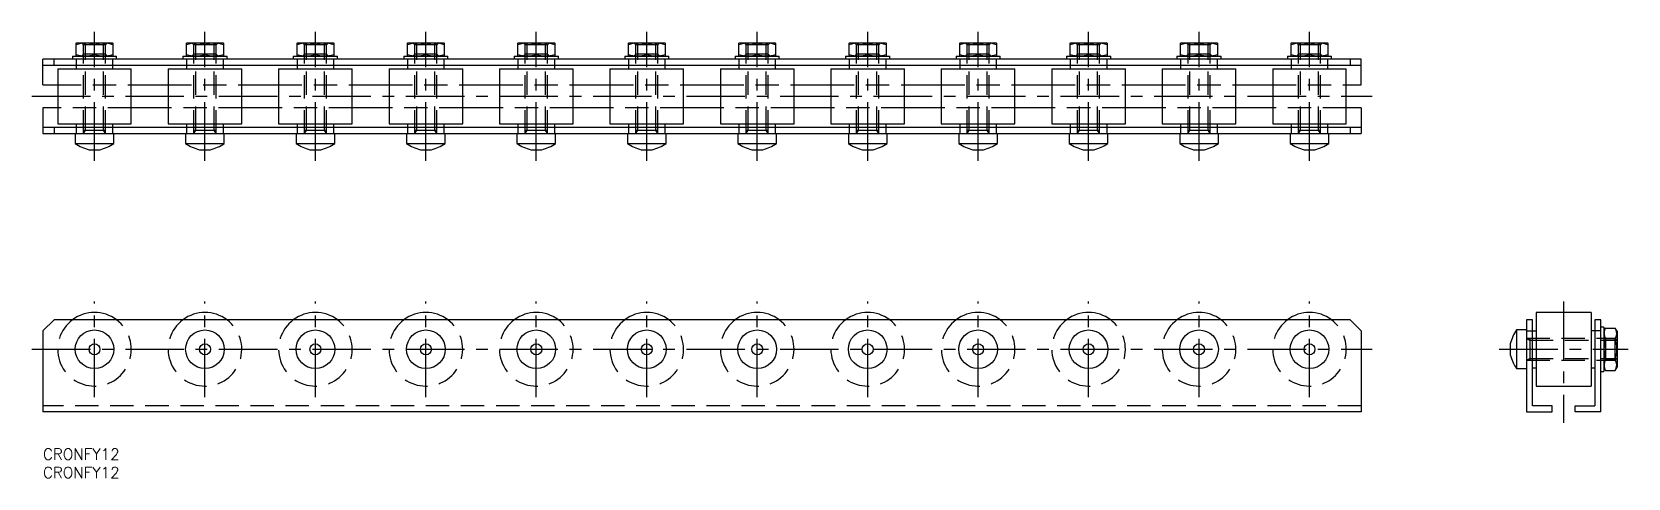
# Model space of a CAD drawing. Extents: x -3 to 431, y -8 to 113.
import ezdxf

# ---------------------------------------------------------------- set-up
doc = ezdxf.new("R2010")
doc.units = 0
doc.header["$LTSCALE"] = 0.5
doc.linetypes.add('CENTER', pattern=[50.8, 31.75, -6.35, 6.35, -6.35])
doc.linetypes.add('DASHED', pattern=[19.05, 12.7, -6.35])
for name, color, linetype in [('MSM_CENTER', 1, 'CENTER'), ('MSM_CONTINUOUS', 7, 'CONTINUOUS'), ('MSM_DASHED', 4, 'DASHED'), ('MSM_PART_NUMBER', 7, 'CONTINUOUS')]:
    doc.layers.add(name, color=color, linetype=linetype)
doc.styles.get("Standard").update_dxf_attribs({"font": 'txt.shx', "height": 3, "bigfont": 'bigfont.shx'})

# ---------------------------------------------------------------- blocks, each defined once
blk = doc.blocks.new('*U28')
at = {"layer": 'MSM_PART_NUMBER'}
blk.add_text('CRONFY12', height=3, dxfattribs=at).set_placement((0, -3))
blk = doc.blocks.new('*U29')
at = {"layer": 'MSM_PART_NUMBER'}
blk.add_text('CRONFY12', height=3, dxfattribs=at).set_placement((0, -8))

msp = doc.modelspace()

# ---------------------------------------------------------------- linework, layer by layer
at = {"layer": 'MSM_CENTER'}
for p, q in [((14, 78.24), (14, 113.24)), ((44, 78.24), (44, 113.24)), ((74, 78.24), (74, 113.24)), ((104, 78.24), (104, 113.24)), ((134, 78.24), (134, 113.24)), ((164, 78.24), (164, 113.24)), ((194, 78.24), (194, 113.24)), ((224, 78.24), (224, 113.24)), ((254, 78.24), (254, 113.24)), ((284, 78.24), (284, 113.24)), ((314, 78.24), (314, 113.24)), ((344, 78.24), (344, 113.24)), ((-3, 95.74), (361, 95.74)), ((14, 14), (14, 40)), ((44, 14), (44, 40)), ((74, 14), (74, 40)), ((104, 14), (104, 40)), ((134, 14), (134, 40)), ((164, 14), (164, 40)), ((194, 14), (194, 40)), ((224, 14), (224, 40)), ((254, 14), (254, 40)), ((284, 14), (284, 40)), ((314, 14), (314, 40)), ((344, 14), (344, 40)), ((413.03, 40), (413.03, 7)), ((-3, 27), (361, 27)), ((395.53, 27), (430.53, 27))]:
    msp.add_line(p, q, dxfattribs=at)
at = {"layer": 'MSM_CONTINUOUS'}
for p, q in [((9.1, 110.24), (9, 110.18)), ((9, 106.7), (9, 110.18)), ((9.1, 110.24), (18.9, 110.24)), ((14, 107.14), (14, 109.73)), ((19, 110.18), (18.9, 110.24)), ((19, 110.18), (19, 106.7)), ((39.1, 110.24), (39, 110.18)), ((39, 106.7), (39, 110.18)), ((39.1, 110.24), (48.9, 110.24)), ((44, 107.14), (44, 109.73)), ((49, 110.18), (48.9, 110.24)), ((49, 110.18), (49, 106.7)), ((69.1, 110.24), (69, 110.18)), ((69, 106.7), (69, 110.18)), ((69.1, 110.24), (78.9, 110.24)), ((74, 107.14), (74, 109.73)), ((79, 110.18), (78.9, 110.24)), ((79, 110.18), (79, 106.7)), ((99.1, 110.24), (99, 110.18)), ((99, 106.7), (99, 110.18)), ((99.1, 110.24), (108.9, 110.24)), ((104, 107.14), (104, 109.73)), ((109, 110.18), (108.9, 110.24)), ((109, 110.18), (109, 106.7)), ((129.1, 110.24), (129, 110.18)), ((129, 106.7), (129, 110.18)), ((129.1, 110.24), (138.9, 110.24)), ((134, 107.14), (134, 109.73)), ((139, 110.18), (138.9, 110.24)), ((139, 110.18), (139, 106.7)), ((159.1, 110.24), (159, 110.18)), ((159, 106.7), (159, 110.18)), ((159.1, 110.24), (168.9, 110.24)), ((164, 107.14), (164, 109.73)), ((169, 110.18), (168.9, 110.24)), ((169, 110.18), (169, 106.7)), ((189.1, 110.24), (189, 110.18)), ((189, 106.7), (189, 110.18)), ((189.1, 110.24), (198.9, 110.24)), ((194, 107.14), (194, 109.73)), ((199, 110.18), (198.9, 110.24)), ((199, 110.18), (199, 106.7)), ((219.1, 110.24), (219, 110.18)), ((219, 106.7), (219, 110.18)), ((219.1, 110.24), (228.9, 110.24)), ((224, 107.14), (224, 109.73)), ((229, 110.18), (228.9, 110.24)), ((229, 110.18), (229, 106.7)), ((249.1, 110.24), (249, 110.18)), ((249, 106.7), (249, 110.18)), ((249.1, 110.24), (258.9, 110.24)), ((254, 107.14), (254, 109.73)), ((259, 110.18), (258.9, 110.24)), ((259, 110.18), (259, 106.7)), ((279.1, 110.24), (279, 110.18)), ((279, 106.7), (279, 110.18)), ((279.1, 110.24), (288.9, 110.24)), ((284, 107.14), (284, 109.73)), ((289, 110.18), (288.9, 110.24)), ((289, 110.18), (289, 106.7)), ((309.1, 110.24), (309, 110.18)), ((309, 106.7), (309, 110.18)), ((309.1, 110.24), (318.9, 110.24)), ((314, 107.14), (314, 109.73)), ((319, 110.18), (318.9, 110.24)), ((319, 110.18), (319, 106.7)), ((339.1, 110.24), (339, 110.18)), ((339, 106.7), (339, 110.18)), ((339.1, 110.24), (348.9, 110.24)), ((344, 107.14), (344, 109.73)), ((349, 110.18), (348.9, 110.24)), ((349, 110.18), (349, 106.7)), ((0, 98.84), (0, 105.84)), ((358, 105.84), (0, 105.84)), ((0, 104.24), (358, 104.24)), ((3, 104.24), (3, 105.84)), ((8, 106.64), (8, 105.84)), ((8, 106.64), (20, 106.64)), ((9, 106.7), (9.1, 106.64)), ((9, 104.24), (9, 103.24)), ((18.9, 106.64), (19, 106.7)), ((19, 103.24), (19, 104.24)), ((20, 105.84), (20, 106.64)), ((38, 106.64), (38, 105.84)), ((38, 106.64), (50, 106.64)), ((39, 106.7), (39.1, 106.64)), ((39, 104.24), (39, 103.24)), ((48.9, 106.64), (49, 106.7)), ((49, 103.24), (49, 104.24)), ((50, 105.84), (50, 106.64)), ((68, 106.64), (68, 105.84)), ((68, 106.64), (80, 106.64)), ((69, 106.7), (69.1, 106.64)), ((69, 104.24), (69, 103.24)), ((78.9, 106.64), (79, 106.7)), ((79, 103.24), (79, 104.24)), ((80, 105.84), (80, 106.64)), ((98, 106.64), (98, 105.84)), ((98, 106.64), (110, 106.64)), ((99, 106.7), (99.1, 106.64)), ((99, 104.24), (99, 103.24)), ((108.9, 106.64), (109, 106.7)), ((109, 103.24), (109, 104.24)), ((110, 105.84), (110, 106.64)), ((128, 106.64), (128, 105.84)), ((128, 106.64), (140, 106.64)), ((129, 106.7), (129.1, 106.64)), ((129, 104.24), (129, 103.24)), ((138.9, 106.64), (139, 106.7)), ((139, 103.24), (139, 104.24)), ((140, 105.84), (140, 106.64)), ((158, 106.64), (158, 105.84)), ((158, 106.64), (170, 106.64)), ((159, 106.7), (159.1, 106.64)), ((159, 104.24), (159, 103.24)), ((168.9, 106.64), (169, 106.7)), ((169, 103.24), (169, 104.24)), ((170, 105.84), (170, 106.64)), ((188, 106.64), (188, 105.84)), ((188, 106.64), (200, 106.64)), ((189, 106.7), (189.1, 106.64)), ((189, 104.24), (189, 103.24)), ((198.9, 106.64), (199, 106.7)), ((199, 103.24), (199, 104.24)), ((200, 105.84), (200, 106.64)), ((218, 106.64), (218, 105.84)), ((218, 106.64), (230, 106.64)), ((219, 106.7), (219.1, 106.64)), ((219, 104.24), (219, 103.24)), ((228.9, 106.64), (229, 106.7)), ((229, 103.24), (229, 104.24)), ((230, 105.84), (230, 106.64)), ((248, 106.64), (248, 105.84)), ((248, 106.64), (260, 106.64)), ((249, 106.7), (249.1, 106.64)), ((249, 104.24), (249, 103.24)), ((258.9, 106.64), (259, 106.7)), ((259, 103.24), (259, 104.24)), ((260, 105.84), (260, 106.64)), ((278, 106.64), (278, 105.84)), ((278, 106.64), (290, 106.64)), ((279, 106.7), (279.1, 106.64)), ((279, 104.24), (279, 103.24)), ((288.9, 106.64), (289, 106.7)), ((289, 103.24), (289, 104.24)), ((290, 105.84), (290, 106.64)), ((308, 106.64), (308, 105.84)), ((308, 106.64), (320, 106.64)), ((309, 106.7), (309.1, 106.64)), ((309, 104.24), (309, 103.24)), ((318.9, 106.64), (319, 106.7)), ((319, 103.24), (319, 104.24)), ((320, 105.84), (320, 106.64)), ((338, 106.64), (338, 105.84)), ((338, 106.64), (350, 106.64)), ((339, 106.7), (339.1, 106.64)), ((339, 104.24), (339, 103.24)), ((348.9, 106.64), (349, 106.7)), ((349, 103.24), (349, 104.24)), ((350, 105.84), (350, 106.64)), ((355, 105.84), (355, 104.24)), ((358, 98.84), (358, 105.84)), ((4, 103.24), (4, 88.24)), ((4, 103.24), (24, 103.24)), ((24, 88.24), (24, 103.24)), ((34, 103.24), (34, 88.24)), ((34, 103.24), (54, 103.24)), ((54, 88.24), (54, 103.24)), ((64, 103.24), (64, 88.24)), ((64, 103.24), (84, 103.24)), ((84, 88.24), (84, 103.24)), ((94, 103.24), (94, 88.24)), ((94, 103.24), (114, 103.24)), ((114, 88.24), (114, 103.24)), ((124, 103.24), (124, 88.24)), ((124, 103.24), (144, 103.24)), ((144, 88.24), (144, 103.24)), ((154, 103.24), (154, 88.24)), ((154, 103.24), (174, 103.24)), ((174, 88.24), (174, 103.24)), ((184, 103.24), (184, 88.24)), ((184, 103.24), (204, 103.24)), ((204, 88.24), (204, 103.24)), ((214, 103.24), (214, 88.24)), ((214, 103.24), (234, 103.24)), ((234, 88.24), (234, 103.24)), ((244, 103.24), (244, 88.24)), ((244, 103.24), (264, 103.24)), ((264, 88.24), (264, 103.24)), ((274, 103.24), (274, 88.24)), ((274, 103.24), (294, 103.24)), ((294, 88.24), (294, 103.24)), ((304, 103.24), (304, 88.24)), ((304, 103.24), (324, 103.24)), ((324, 88.24), (324, 103.24)), ((334, 103.24), (334, 88.24)), ((334, 103.24), (354, 103.24)), ((354, 88.24), (354, 103.24)), ((0, 98.84), (4, 98.84)), ((24, 98.84), (34, 98.84)), ((54, 98.84), (64, 98.84)), ((84, 98.84), (94, 98.84)), ((114, 98.84), (124, 98.84)), ((144, 98.84), (154, 98.84)), ((174, 98.84), (184, 98.84)), ((204, 98.84), (214, 98.84)), ((234, 98.84), (244, 98.84)), ((264, 98.84), (274, 98.84)), ((294, 98.84), (304, 98.84)), ((324, 98.84), (334, 98.84)), ((354, 98.84), (358, 98.84)), ((0, 92.64), (0, 85.64)), ((4, 92.64), (0, 92.64)), ((34, 92.64), (24, 92.64)), ((64, 92.64), (54, 92.64)), ((94, 92.64), (84, 92.64)), ((124, 92.64), (114, 92.64)), ((154, 92.64), (144, 92.64)), ((184, 92.64), (174, 92.64)), ((214, 92.64), (204, 92.64)), ((244, 92.64), (234, 92.64)), ((274, 92.64), (264, 92.64)), ((304, 92.64), (294, 92.64)), ((334, 92.64), (324, 92.64)), ((358, 92.64), (354, 92.64)), ((358, 92.64), (358, 85.64)), ((358, 87.24), (0, 87.24)), ((3, 87.24), (3, 85.64)), ((4, 88.24), (24, 88.24)), ((9, 88.24), (9, 87.24)), ((19, 87.24), (19, 88.24)), ((34, 88.24), (54, 88.24)), ((39, 88.24), (39, 87.24)), ((49, 87.24), (49, 88.24)), ((64, 88.24), (84, 88.24)), ((69, 88.24), (69, 87.24)), ((79, 87.24), (79, 88.24)), ((94, 88.24), (114, 88.24)), ((99, 88.24), (99, 87.24)), ((109, 87.24), (109, 88.24)), ((124, 88.24), (144, 88.24)), ((129, 88.24), (129, 87.24)), ((139, 87.24), (139, 88.24)), ((154, 88.24), (174, 88.24)), ((159, 88.24), (159, 87.24)), ((169, 87.24), (169, 88.24)), ((184, 88.24), (204, 88.24)), ((189, 88.24), (189, 87.24)), ((199, 87.24), (199, 88.24)), ((214, 88.24), (234, 88.24)), ((219, 88.24), (219, 87.24)), ((229, 87.24), (229, 88.24)), ((244, 88.24), (264, 88.24)), ((249, 88.24), (249, 87.24)), ((259, 87.24), (259, 88.24)), ((274, 88.24), (294, 88.24)), ((279, 88.24), (279, 87.24)), ((289, 87.24), (289, 88.24)), ((304, 88.24), (324, 88.24)), ((309, 88.24), (309, 87.24)), ((319, 87.24), (319, 88.24)), ((334, 88.24), (354, 88.24)), ((339, 88.24), (339, 87.24)), ((349, 87.24), (349, 88.24)), ((355, 87.24), (355, 85.64)), ((0, 85.64), (358, 85.64)), ((8.75, 85.64), (8.75, 82.93)), ((8.75, 82.93), (19.25, 82.93)), ((19.25, 82.93), (19.25, 85.64)), ((38.75, 85.64), (38.75, 82.93)), ((38.75, 82.93), (49.25, 82.93)), ((49.25, 82.93), (49.25, 85.64)), ((68.75, 85.64), (68.75, 82.93)), ((68.75, 82.93), (79.25, 82.93)), ((79.25, 82.93), (79.25, 85.64)), ((98.75, 85.64), (98.75, 82.93)), ((98.75, 82.93), (109.25, 82.93)), ((109.25, 82.93), (109.25, 85.64)), ((128.75, 85.64), (128.75, 82.93)), ((128.75, 82.93), (139.25, 82.93)), ((139.25, 82.93), (139.25, 85.64)), ((158.75, 85.64), (158.75, 82.93)), ((158.75, 82.93), (169.25, 82.93)), ((169.25, 82.93), (169.25, 85.64)), ((188.75, 85.64), (188.75, 82.93)), ((188.75, 82.93), (199.25, 82.93)), ((199.25, 82.93), (199.25, 85.64)), ((218.75, 85.64), (218.75, 82.93)), ((218.75, 82.93), (229.25, 82.93)), ((229.25, 82.93), (229.25, 85.64)), ((248.75, 85.64), (248.75, 82.93)), ((248.75, 82.93), (259.25, 82.93)), ((259.25, 82.93), (259.25, 85.64)), ((278.75, 85.64), (278.75, 82.93)), ((278.75, 82.93), (289.25, 82.93)), ((289.25, 82.93), (289.25, 85.64)), ((308.75, 85.64), (308.75, 82.93)), ((308.75, 82.93), (319.25, 82.93)), ((319.25, 82.93), (319.25, 85.64)), ((338.75, 85.64), (338.75, 82.93)), ((338.75, 82.93), (349.25, 82.93)), ((349.25, 82.93), (349.25, 85.64)), ((12.51, 81.24), (15.49, 81.24)), ((42.51, 81.24), (45.49, 81.24)), ((72.51, 81.24), (75.49, 81.24)), ((102.51, 81.24), (105.49, 81.24)), ((132.51, 81.24), (135.49, 81.24)), ((162.51, 81.24), (165.49, 81.24)), ((192.51, 81.24), (195.49, 81.24)), ((222.51, 81.24), (225.49, 81.24)), ((252.51, 81.24), (255.49, 81.24)), ((282.51, 81.24), (285.49, 81.24)), ((312.51, 81.24), (315.49, 81.24)), ((342.51, 81.24), (345.49, 81.24)), ((0, 32), (3, 35)), ((355, 35), (3, 35)), ((355, 35), (358, 32)), ((404.53, 35), (402.93, 35)), ((402.93, 35), (402.93, 10)), ((404.53, 11.6), (404.53, 35)), ((405.53, 37), (405.53, 17)), ((420.53, 37), (405.53, 37)), ((420.53, 37), (420.53, 17)), ((421.53, 35), (421.53, 11.6)), ((423.13, 35), (421.53, 35)), ((423.13, 10), (423.13, 35)), ((0, 32), (0, 10)), ((358, 32), (358, 10)), ((400.22, 32.25), (400.22, 21.75)), ((402.93, 32.25), (400.22, 32.25)), ((402.93, 32), (405.53, 32)), ((423.13, 32), (420.53, 32)), ((423.93, 33), (423.13, 33)), ((423.93, 33), (423.93, 21)), ((424.43, 32.77), (423.93, 31.9)), ((424.43, 32.77), (427.02, 32.77)), ((427.53, 31.9), (427.02, 32.77)), ((427.53, 31.9), (427.53, 22.1)), ((398.53, 28.49), (398.53, 25.51)), ((424.43, 29.89), (427.02, 29.89)), ((400.22, 21.75), (402.93, 21.75)), ((404.53, 22), (405.53, 22)), ((420.53, 22), (421.53, 22)), ((423.93, 22.1), (424.43, 21.23)), ((424.43, 24.11), (427.02, 24.11)), ((427.02, 21.23), (427.53, 22.1)), ((423.13, 21), (423.93, 21)), ((424.43, 21.23), (427.02, 21.23)), ((405.53, 17), (420.53, 17)), ((358, 10), (0, 10)), ((402.93, 10), (409.93, 10)), ((409.93, 11.6), (404.53, 11.6)), ((409.93, 10), (409.93, 11.6)), ((416.13, 11.6), (421.53, 11.6)), ((416.13, 10), (416.13, 11.6)), ((423.13, 10), (416.13, 10))]:
    msp.add_line(p, q, dxfattribs=at)
for centre, radius in [((14, 27), 5.25), ((44, 27), 5.25), ((74, 27), 5.25), ((104, 27), 5.25), ((134, 27), 5.25), ((164, 27), 5.25), ((194, 27), 5.25), ((224, 27), 5.25), ((254, 27), 5.25), ((284, 27), 5.25), ((314, 27), 5.25), ((344, 27), 5.25), ((14, 27), 1.49), ((44, 27), 1.49), ((74, 27), 1.49), ((104, 27), 1.49), ((134, 27), 1.49), ((164, 27), 1.49), ((194, 27), 1.49), ((224, 27), 1.49), ((254, 27), 1.49), ((284, 27), 1.49), ((314, 27), 1.49), ((344, 27), 1.49)]:
    msp.add_circle(centre, radius, dxfattribs=at)
for centre, radius, start, end in [((11.5, 102.81), 7.37, 70.1592, 109.8408), ((16.5, 102.81), 7.37, 70.1592, 109.8408), ((41.5, 102.81), 7.37, 70.1592, 109.8408), ((46.5, 102.81), 7.37, 70.1592, 109.8408), ((71.5, 102.81), 7.37, 70.1592, 109.8408), ((76.5, 102.81), 7.37, 70.1592, 109.8408), ((101.5, 102.81), 7.37, 70.1592, 109.8408), ((106.5, 102.81), 7.37, 70.1592, 109.8408), ((131.5, 102.81), 7.37, 70.1592, 109.8408), ((136.5, 102.81), 7.37, 70.1592, 109.8408), ((161.5, 102.81), 7.37, 70.1592, 109.8408), ((166.5, 102.81), 7.37, 70.1592, 109.8408), ((191.5, 102.81), 7.37, 70.1592, 109.8408), ((196.5, 102.81), 7.37, 70.1592, 109.8408), ((221.5, 102.81), 7.37, 70.1592, 109.8408), ((226.5, 102.81), 7.37, 70.1592, 109.8408), ((251.5, 102.81), 7.37, 70.1592, 109.8408), ((256.5, 102.81), 7.37, 70.1592, 109.8408), ((281.5, 102.81), 7.37, 70.1592, 109.8408), ((286.5, 102.81), 7.37, 70.1592, 109.8408), ((311.5, 102.81), 7.37, 70.1592, 109.8408), ((316.5, 102.81), 7.37, 70.1592, 109.8408), ((341.5, 102.81), 7.37, 70.1592, 109.8408), ((346.5, 102.81), 7.37, 70.1592, 109.8408), ((11.5, 114.07), 7.37, 250.1592, 289.8408), ((16.5, 114.07), 7.37, 250.1592, 289.8408), ((41.5, 114.07), 7.37, 250.1592, 289.8408), ((46.5, 114.07), 7.37, 250.1592, 289.8408), ((71.5, 114.07), 7.37, 250.1592, 289.8408), ((76.5, 114.07), 7.37, 250.1592, 289.8408), ((101.5, 114.07), 7.37, 250.1592, 289.8408), ((106.5, 114.07), 7.37, 250.1592, 289.8408), ((131.5, 114.07), 7.37, 250.1592, 289.8408), ((136.5, 114.07), 7.37, 250.1592, 289.8408), ((161.5, 114.07), 7.37, 250.1592, 289.8408), ((166.5, 114.07), 7.37, 250.1592, 289.8408), ((191.5, 114.07), 7.37, 250.1592, 289.8408), ((196.5, 114.07), 7.37, 250.1592, 289.8408), ((221.5, 114.07), 7.37, 250.1592, 289.8408), ((226.5, 114.07), 7.37, 250.1592, 289.8408), ((251.5, 114.07), 7.37, 250.1592, 289.8408), ((256.5, 114.07), 7.37, 250.1592, 289.8408), ((281.5, 114.07), 7.37, 250.1592, 289.8408), ((286.5, 114.07), 7.37, 250.1592, 289.8408), ((311.5, 114.07), 7.37, 250.1592, 289.8408), ((316.5, 114.07), 7.37, 250.1592, 289.8408), ((341.5, 114.07), 7.37, 250.1592, 289.8408), ((346.5, 114.07), 7.37, 250.1592, 289.8408), ((15.54, 92.97), 12.12, 235.9445, 255.5214), ((12.46, 92.97), 12.12, 284.4786, 304.0555), ((45.54, 92.97), 12.12, 235.9445, 255.5214), ((42.46, 92.97), 12.12, 284.4786, 304.0555), ((75.54, 92.97), 12.12, 235.9445, 255.5214), ((72.46, 92.97), 12.12, 284.4786, 304.0555), ((105.54, 92.97), 12.12, 235.9445, 255.5214), ((102.46, 92.97), 12.12, 284.4786, 304.0555), ((135.54, 92.97), 12.12, 235.9445, 255.5214), ((132.46, 92.97), 12.12, 284.4786, 304.0555), ((165.54, 92.97), 12.12, 235.9445, 255.5214), ((162.46, 92.97), 12.12, 284.4786, 304.0555), ((195.54, 92.97), 12.12, 235.9445, 255.5214), ((192.46, 92.97), 12.12, 284.4786, 304.0555), ((225.54, 92.97), 12.12, 235.9445, 255.5214), ((222.46, 92.97), 12.12, 284.4786, 304.0555), ((255.54, 92.97), 12.12, 235.9445, 255.5214), ((252.46, 92.97), 12.12, 284.4786, 304.0555), ((285.54, 92.97), 12.12, 235.9445, 255.5214), ((282.46, 92.97), 12.12, 284.4786, 304.0555), ((315.54, 92.97), 12.12, 235.9445, 255.5214), ((312.46, 92.97), 12.12, 284.4786, 304.0555), ((345.54, 92.97), 12.12, 235.9445, 255.5214), ((342.46, 92.97), 12.12, 284.4786, 304.0555), ((14, 27), 10, 53.1301, 126.8699), ((44, 27), 10, 53.1301, 126.8699), ((74, 27), 10, 53.1301, 126.8699), ((104, 27), 10, 53.1301, 126.8699), ((134, 27), 10, 53.1301, 126.8699), ((164, 27), 10, 53.1301, 126.8699), ((194, 27), 10, 53.1301, 126.8699), ((224, 27), 10, 53.1301, 126.8699), ((254, 27), 10, 53.1301, 126.8699), ((284, 27), 10, 53.1301, 126.8699), ((314, 27), 10, 53.1301, 126.8699), ((344, 27), 10, 53.1301, 126.8699), ((410.26, 25.46), 12.12, 145.9445, 165.5214), ((426.54, 31.33), 2.56, 154.3574, 214.3573), ((424.91, 31.33), 2.56, 325.6427, 25.6426), ((433.59, 27), 9.61, 162.5124, 197.4876), ((417.86, 27), 9.61, 342.5124, 17.4876), ((410.26, 28.54), 12.12, 194.4786, 214.0555), ((426.54, 22.67), 2.56, 145.6427, 205.6426), ((424.91, 22.67), 2.56, 334.3574, 34.3573)]:
    msp.add_arc(centre, radius, start, end, dxfattribs=at)
at = {"layer": 'MSM_DASHED'}
for p, q in [((10.46, 110.24), (11, 109.7)), ((11.54, 110.24), (11, 109.7)), ((17, 109.7), (11, 109.7)), ((11, 85.64), (11, 109.7)), ((11.54, 86.58), (11.54, 110.24)), ((16.46, 110.24), (17, 109.7)), ((16.46, 86.58), (16.46, 110.24)), ((17.54, 110.24), (17, 109.7)), ((17, 85.64), (17, 109.7)), ((40.46, 110.24), (41, 109.7)), ((41.54, 110.24), (41, 109.7)), ((47, 109.7), (41, 109.7)), ((41, 85.64), (41, 109.7)), ((41.54, 86.58), (41.54, 110.24)), ((46.46, 110.24), (47, 109.7)), ((46.46, 86.58), (46.46, 110.24)), ((47.54, 110.24), (47, 109.7)), ((47, 85.64), (47, 109.7)), ((70.46, 110.24), (71, 109.7)), ((71.54, 110.24), (71, 109.7)), ((77, 109.7), (71, 109.7)), ((71, 85.64), (71, 109.7)), ((71.54, 86.58), (71.54, 110.24)), ((76.46, 110.24), (77, 109.7)), ((76.46, 86.58), (76.46, 110.24)), ((77.54, 110.24), (77, 109.7)), ((77, 85.64), (77, 109.7)), ((100.46, 110.24), (101, 109.7)), ((101.54, 110.24), (101, 109.7)), ((107, 109.7), (101, 109.7)), ((101, 85.64), (101, 109.7)), ((101.54, 86.58), (101.54, 110.24)), ((106.46, 110.24), (107, 109.7)), ((106.46, 86.58), (106.46, 110.24)), ((107.54, 110.24), (107, 109.7)), ((107, 85.64), (107, 109.7)), ((130.46, 110.24), (131, 109.7)), ((131.54, 110.24), (131, 109.7)), ((137, 109.7), (131, 109.7)), ((131, 85.64), (131, 109.7)), ((131.54, 86.58), (131.54, 110.24)), ((136.46, 110.24), (137, 109.7)), ((136.46, 86.58), (136.46, 110.24)), ((137.54, 110.24), (137, 109.7)), ((137, 85.64), (137, 109.7)), ((160.46, 110.24), (161, 109.7)), ((161.54, 110.24), (161, 109.7)), ((167, 109.7), (161, 109.7)), ((161, 85.64), (161, 109.7)), ((161.54, 86.58), (161.54, 110.24)), ((166.46, 110.24), (167, 109.7)), ((166.46, 86.58), (166.46, 110.24)), ((167.54, 110.24), (167, 109.7)), ((167, 85.64), (167, 109.7)), ((190.46, 110.24), (191, 109.7)), ((191.54, 110.24), (191, 109.7)), ((197, 109.7), (191, 109.7)), ((191, 85.64), (191, 109.7)), ((191.54, 86.58), (191.54, 110.24)), ((196.46, 110.24), (197, 109.7)), ((196.46, 86.58), (196.46, 110.24)), ((197.54, 110.24), (197, 109.7)), ((197, 85.64), (197, 109.7)), ((220.46, 110.24), (221, 109.7)), ((221.54, 110.24), (221, 109.7)), ((227, 109.7), (221, 109.7)), ((221, 85.64), (221, 109.7)), ((221.54, 86.58), (221.54, 110.24)), ((226.46, 110.24), (227, 109.7)), ((226.46, 86.58), (226.46, 110.24)), ((227.54, 110.24), (227, 109.7)), ((227, 85.64), (227, 109.7)), ((250.46, 110.24), (251, 109.7)), ((251.54, 110.24), (251, 109.7)), ((257, 109.7), (251, 109.7)), ((251, 85.64), (251, 109.7)), ((251.54, 86.58), (251.54, 110.24)), ((256.46, 110.24), (257, 109.7)), ((256.46, 86.58), (256.46, 110.24)), ((257.54, 110.24), (257, 109.7)), ((257, 85.64), (257, 109.7)), ((280.46, 110.24), (281, 109.7)), ((281.54, 110.24), (281, 109.7)), ((287, 109.7), (281, 109.7)), ((281, 85.64), (281, 109.7)), ((281.54, 86.58), (281.54, 110.24)), ((286.46, 110.24), (287, 109.7)), ((286.46, 86.58), (286.46, 110.24)), ((287.54, 110.24), (287, 109.7)), ((287, 85.64), (287, 109.7)), ((310.46, 110.24), (311, 109.7)), ((311.54, 110.24), (311, 109.7)), ((317, 109.7), (311, 109.7)), ((311, 85.64), (311, 109.7)), ((311.54, 86.58), (311.54, 110.24)), ((316.46, 110.24), (317, 109.7)), ((316.46, 86.58), (316.46, 110.24)), ((317.54, 110.24), (317, 109.7)), ((317, 85.64), (317, 109.7)), ((340.46, 110.24), (341, 109.7)), ((341.54, 110.24), (341, 109.7)), ((347, 109.7), (341, 109.7)), ((341, 85.64), (341, 109.7)), ((341.54, 86.58), (341.54, 110.24)), ((346.46, 110.24), (347, 109.7)), ((346.46, 86.58), (346.46, 110.24)), ((347.54, 110.24), (347, 109.7)), ((347, 85.64), (347, 109.7)), ((9, 105.84), (9, 104.24)), ((10.46, 106.64), (11, 107.18)), ((17, 107.18), (11, 107.18)), ((17.54, 106.64), (17, 107.18)), ((19, 104.24), (19, 105.84)), ((39, 105.84), (39, 104.24)), ((40.46, 106.64), (41, 107.18)), ((47, 107.18), (41, 107.18)), ((47.54, 106.64), (47, 107.18)), ((49, 104.24), (49, 105.84)), ((69, 105.84), (69, 104.24)), ((70.46, 106.64), (71, 107.18)), ((77, 107.18), (71, 107.18)), ((77.54, 106.64), (77, 107.18)), ((79, 104.24), (79, 105.84)), ((99, 105.84), (99, 104.24)), ((100.46, 106.64), (101, 107.18)), ((107, 107.18), (101, 107.18)), ((107.54, 106.64), (107, 107.18)), ((109, 104.24), (109, 105.84)), ((129, 105.84), (129, 104.24)), ((130.46, 106.64), (131, 107.18)), ((137, 107.18), (131, 107.18)), ((137.54, 106.64), (137, 107.18)), ((139, 104.24), (139, 105.84)), ((159, 105.84), (159, 104.24)), ((160.46, 106.64), (161, 107.18)), ((167, 107.18), (161, 107.18)), ((167.54, 106.64), (167, 107.18)), ((169, 104.24), (169, 105.84)), ((189, 105.84), (189, 104.24)), ((190.46, 106.64), (191, 107.18)), ((197, 107.18), (191, 107.18)), ((197.54, 106.64), (197, 107.18)), ((199, 104.24), (199, 105.84)), ((219, 105.84), (219, 104.24)), ((220.46, 106.64), (221, 107.18)), ((227, 107.18), (221, 107.18)), ((227.54, 106.64), (227, 107.18)), ((229, 104.24), (229, 105.84)), ((249, 105.84), (249, 104.24)), ((250.46, 106.64), (251, 107.18)), ((257, 107.18), (251, 107.18)), ((257.54, 106.64), (257, 107.18)), ((259, 104.24), (259, 105.84)), ((279, 105.84), (279, 104.24)), ((280.46, 106.64), (281, 107.18)), ((287, 107.18), (281, 107.18)), ((287.54, 106.64), (287, 107.18)), ((289, 104.24), (289, 105.84)), ((309, 105.84), (309, 104.24)), ((310.46, 106.64), (311, 107.18)), ((317, 107.18), (311, 107.18)), ((317.54, 106.64), (317, 107.18)), ((319, 104.24), (319, 105.84)), ((339, 105.84), (339, 104.24)), ((340.46, 106.64), (341, 107.18)), ((347, 107.18), (341, 107.18)), ((347.54, 106.64), (347, 107.18)), ((349, 104.24), (349, 105.84)), ((4, 98.84), (24, 98.84)), ((34, 98.84), (54, 98.84)), ((64, 98.84), (84, 98.84)), ((94, 98.84), (114, 98.84)), ((124, 98.84), (144, 98.84)), ((154, 98.84), (174, 98.84)), ((184, 98.84), (204, 98.84)), ((214, 98.84), (234, 98.84)), ((244, 98.84), (264, 98.84)), ((274, 98.84), (294, 98.84)), ((304, 98.84), (324, 98.84)), ((334, 98.84), (354, 98.84)), ((24, 92.64), (4, 92.64)), ((54, 92.64), (34, 92.64)), ((84, 92.64), (64, 92.64)), ((114, 92.64), (94, 92.64)), ((144, 92.64), (124, 92.64)), ((174, 92.64), (154, 92.64)), ((204, 92.64), (184, 92.64)), ((234, 92.64), (214, 92.64)), ((264, 92.64), (244, 92.64)), ((294, 92.64), (274, 92.64)), ((324, 92.64), (304, 92.64)), ((354, 92.64), (334, 92.64)), ((9, 87.24), (9, 85.64)), ((19, 85.64), (19, 87.24)), ((39, 87.24), (39, 85.64)), ((49, 85.64), (49, 87.24)), ((69, 87.24), (69, 85.64)), ((79, 85.64), (79, 87.24)), ((99, 87.24), (99, 85.64)), ((109, 85.64), (109, 87.24)), ((129, 87.24), (129, 85.64)), ((139, 85.64), (139, 87.24)), ((159, 87.24), (159, 85.64)), ((169, 85.64), (169, 87.24)), ((189, 87.24), (189, 85.64)), ((199, 85.64), (199, 87.24)), ((219, 87.24), (219, 85.64)), ((229, 85.64), (229, 87.24)), ((249, 87.24), (249, 85.64)), ((259, 85.64), (259, 87.24)), ((279, 87.24), (279, 85.64)), ((289, 85.64), (289, 87.24)), ((309, 87.24), (309, 85.64)), ((319, 85.64), (319, 87.24)), ((339, 87.24), (339, 85.64)), ((349, 85.64), (349, 87.24)), ((11, 86.58), (17, 86.58)), ((11, 85.64), (11.54, 86.58)), ((17, 85.64), (16.46, 86.58)), ((41, 86.58), (47, 86.58)), ((41, 85.64), (41.54, 86.58)), ((47, 85.64), (46.46, 86.58)), ((71, 86.58), (77, 86.58)), ((71, 85.64), (71.54, 86.58)), ((77, 85.64), (76.46, 86.58)), ((101, 86.58), (107, 86.58)), ((101, 85.64), (101.54, 86.58)), ((107, 85.64), (106.46, 86.58)), ((131, 86.58), (137, 86.58)), ((131, 85.64), (131.54, 86.58)), ((137, 85.64), (136.46, 86.58)), ((161, 86.58), (167, 86.58)), ((161, 85.64), (161.54, 86.58)), ((167, 85.64), (166.46, 86.58)), ((191, 86.58), (197, 86.58)), ((191, 85.64), (191.54, 86.58)), ((197, 85.64), (196.46, 86.58)), ((221, 86.58), (227, 86.58)), ((221, 85.64), (221.54, 86.58)), ((227, 85.64), (226.46, 86.58)), ((251, 86.58), (257, 86.58)), ((251, 85.64), (251.54, 86.58)), ((257, 85.64), (256.46, 86.58)), ((281, 86.58), (287, 86.58)), ((281, 85.64), (281.54, 86.58)), ((287, 85.64), (286.46, 86.58)), ((311, 86.58), (317, 86.58)), ((311, 85.64), (311.54, 86.58)), ((317, 85.64), (316.46, 86.58)), ((341, 86.58), (347, 86.58)), ((341, 85.64), (341.54, 86.58)), ((347, 85.64), (346.46, 86.58)), ((423.93, 30.54), (424.47, 30)), ((427.53, 30.54), (426.99, 30)), ((402.93, 30), (426.99, 30)), ((402.93, 30), (403.86, 29.46)), ((403.86, 30), (403.86, 24)), ((403.86, 29.46), (427.53, 29.46)), ((424.47, 24), (424.47, 30)), ((426.99, 24), (426.99, 30)), ((427.53, 29.46), (426.99, 30)), ((402.93, 24), (403.86, 24.54)), ((402.93, 24), (426.99, 24)), ((403.86, 24.54), (427.53, 24.54)), ((423.93, 23.46), (424.47, 24)), ((427.53, 24.54), (426.99, 24)), ((427.53, 23.46), (426.99, 24)), ((358, 11.6), (0, 11.6))]:
    msp.add_line(p, q, dxfattribs=at)
for centre in [(14, 27), (44, 27), (74, 27), (104, 27), (134, 27), (164, 27), (194, 27), (224, 27), (254, 27), (284, 27), (314, 27), (344, 27)]:
    msp.add_arc(centre, 10, 126.8699, 53.1301, dxfattribs=at)

# ---------------------------------------------------------------- block references
at = {"layer": 'MSM_CONTINUOUS'}
for name in ['*U28', '*U29']:
    msp.add_blockref(name, (0, 0), dxfattribs=at)

doc.saveas('drawing.dxf')
